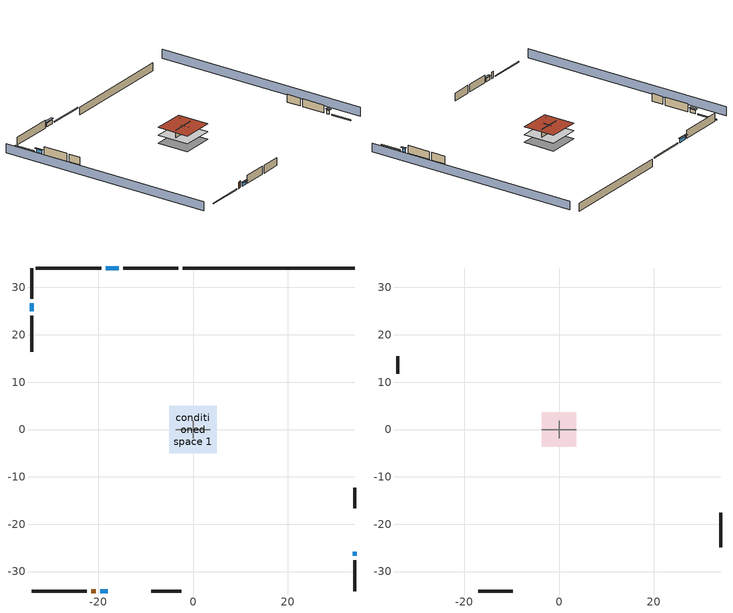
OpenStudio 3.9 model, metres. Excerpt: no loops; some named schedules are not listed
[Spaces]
conditioned space 1
 floor foundation (Slab2 construction): -5.03,-5.03 -5.03,5.03 5.03,5.03 5.03,-5.03 z-2.13
 floor adiabatic (AdiabaticFloorConstruction): -5.03,-5.03 -5.03,5.03 5.03,5.03 5.03,-5.03 z0.3
 wall outside (Wall3 construction): -19.36,34.1 -33.17,34.1 z0.3:2.74
 wall outside (Wall4 construction): 34.1,-16.63 34.1,-12.28 z0.3:2.74
 wall outside (Wall7 construction): -8.83,-34.1 -2.44,-34.1 z0.3:2.74
 wall outside (Wall8 construction): -34.1,24.07 -34.1,16.4 z0.3:2.74
 wall outside (RimJoist1 construction): -3.07,34.1 -14.77,34.1 z0.3:0.61
 wall outside (RimJoist2 construction): 34.1,-34.1 34.1,-27.61 z0.3:0.61
 wall outside (RimJoist3 construction): -34.1,-34.1 -22.4,-34.1 z0.3:0.61
 wall outside (RimJoist4 construction): -34.1,34.1 -34.1,27.61 z0.3:0.61
 wall outside (AdiabaticWallConstruction): -15.7,34.1 -18.44,34.1 z0.3:1.52; 34.1,-26.68 34.1,-25.8 z0.3:1.49; -19.63,-34.1 -18.01,-34.1 z0.3:1.37; -34.1,26.68 -34.1,25 z0.3:1.4
 wall outside (AdiabaticWallConstruction 1): -21.47,-34.1 -20.56,-34.1 z0.3:2.34
 wall to garage 1 (Wall5 construction): -3.66,0 3.66,0 z0.3:2.74
 wall to garage 1 (Wall6 construction): 0,-1.83 0,1.83 z0.3:2.74
 wall foundation (FoundationWall1 construction): 34.1,34.1 -2.14,34.1 z-2.13:0.3
 window (WindowConstruction): -15.7,34.1 -18.43,34.1 z0.3:1.52
 window (WindowConstruction 1): 34.1,-26.68 34.1,-25.8 z0.3:1.49
 window (WindowConstruction 2): -19.63,-34.1 -18.01,-34.1 z0.3:1.37
 window (WindowConstruction 3): -34.1,26.68 -34.1,25 z0.3:1.4
 door (Door): -21.47,-34.1 -20.56,-34.1 z0.3:2.34
 ceiling adiabatic (AdiabaticFloorConstruction): 5.03,-5.03 5.03,5.03 -5.03,5.03 -5.03,-5.03 z0.3
 roof outside (Roof2 construction): -5.03,5.03 -5.03,-5.03 5.03,-5.03 5.03,5.03 z2.74
garage 1
 floor foundation (Slab1 construction): -3.66,-3.66 -3.66,3.66 3.66,3.66 3.66,-3.66 z0
 wall outside (Wall1 construction): 34.1,-24.87 34.1,-17.56 z0.3:2.74
 wall outside (Wall2 construction): -17.08,-34.1 -9.76,-34.1 z0.3:2.74
 wall outside (Wall9 construction): -34.1,15.47 -34.1,11.81 z0.3:2.74
 roof outside (Roof1 construction): -3.66,3.66 -3.66,-3.66 3.66,-3.66 3.66,3.66 z2.74
shading: -38.68,34.1 -38.68,-34.1 / 38.68,-34.1 38.68,34.1 z0:2.74; -18.74,34.1 -15.39,34.1 -15.39,34.71 -18.74,34.71 z1.83; 34.1,-25.49 34.1,-26.99 34.71,-26.99 34.71,-25.49 z1.8; -17.7,-34.1 -19.93,-34.1 -19.93,-34.71 -17.7,-34.71 z1.68; -34.1,24.69 -34.1,26.99 -34.71,26.99 -34.71,24.69 z1.71
[Site]
Portland Intl Arpt_OR: Latitude {deg}=45.59; Longitude {deg}=-122.6; Time Zone {hr}=-8; Elevation {m}=33; Terrain=Suburbs; Keep Site Location Information=Yes
[Site:GroundTemperature:Shallow]
10.2558, 8.96328, 8.85977, 9.47314, 11.9355, 14.3863, 16.5111, 17.8571, 17.9714, 16.8767, 14.8061, 12.4304
[Site:WaterMainsTemperature]
Calculation Method=Schedule; Temperature Schedule=mains temperature schedule
[Building]
Building 1
[Material] Roughness=Rough
Name | Thickness {m} | Conductivity {W/m-K} | Density {kg/m3} | Specific Heat {J/kg-K} | Thermal Absorptance | Solar Absorptance | Visible Absorptance
asphalt or fiberglass shingles | 0.00635 | 0.162714 | 1121.4 | 1465.45 | 0.9 | 0.85 | 0.85
roof rigid ins | 0.00254769 | 0.029427 | 32.04 | 1214.23 | 0.9 | 0.7 | 0.7
osb sheathing 0.5 in. | 0.0127 | 0.115458 | 512.64 | 1214.23 | 0.9 | 0.6 | 0.6
roof rigid ins 1 | 0.103632 | 0.029427 | 32.04 | 1214.23 | 0.9 | 0.7 | 0.7
osb sheathing 0.75 in. | 0.01905 | 0.115458 | 512.64 | 1214.23 | 0.9 | 0.7 | 0.7
roof stud and cavity | 0.2032 | 0.161866 | 78.34581 | 1123.46 | 0.9 | 0.7 | 0.7
gypsum board | 0.0127 | 0.160291 | 801 | 837.4 | 0.9 | 0.6 | 0.6
wood siding | 0.0254 | 0.102417 | 544.68 | 1172.36 | 0.9 | 0.85 | 0.85
osb sheathing 0.5 in. 1 | 0.0127 | 0.115458 | 512.64 | 1214.23 | 0.9 | 0.7 | 0.7
wall stud and cavity | 0.1397 | 0.727959 | 139.0536 | 1170.24 | 0.9 | 0.6 | 0.6
wall stud and cavity 1 | 0.1397 | 0.550994 | 139.0536 | 1170.24 | 0.9 | 0.7 | 0.7
osb sheathing 0.5 in. 2; osb sheathing 0.5 in. 3 | 0.0127 | 0.115458 | 512.64 | 1214.23
wall stud and cavity 2 | 0.1397 | 0.335416 | 139.0536 | 1170.24 | 0.9 | 0.7 | 0.7
rim joist stud and cavity | 0.0508 | 0.178688 | 50.32683 | 1063.81 | 0.9 | 0.6 | 0.6
concrete 4.0 in. | 0.1016 | 1.803125 | 2242.8 | 837.4 | 0.9 | 0.7 | 0.7
concrete 8.0 in. | 0.2032 | 1.803125 | 2242.8 | 837.4 | 0.9 | 0.7 | 0.7
gypsum board 1 | 0.0127 | 0.160291 | 801 | 837.4 | 0.9 | 0.7 | 0.7
floor covering | 0.0127 | 0.0450781 | 54.468 | 1339.84 | 0.9 | 0.9 | 0.9
wood siding 1; wood siding 2 | 0.0254 | 0.102417 | 544.68 | 1172.36
wall rigid ins; floor rigid ins | 0.512978 | 0.029427 | 32.04 | 1214.23 | 0.9 | 0.7 | 0.7
wall stud and cavity 3 | 0.0889 | 0.380278 | 52.3479 | 1209.89 | 0.9 | 0.7 | 0.7
door material | 0.04445 | 0.0612267 | 512.64 | 1214.23 | 0.9 | 0.7 | 0.7
floor stud and cavity | 0.1397 | 1.75129 | 37.0049 | 1207.88 | 0.9 | 0.7 | 0.7
floor covering 1 | 0.0127 | 0.0433444 | 54.468 | 1339.84 | 0.9 | 0.6 | 0.6
wall stud and cavity 4 | 0.0889 | 0.391764 | 83.0341 | 1211.67 | 0.9 | 0.7 | 0.7
furniture material conditioned space 1; furniture material garage 1 | 0.1524 | 0.115458 | 640.8 | 1214.23 | 0.9 | 0.6 | 0.6
[Construction]
Roof1 construction: asphalt or fiberglass shingles, roof rigid ins, osb sheathing 0.5 in.
Roof2 construction: asphalt or fiberglass shingles, roof rigid ins 1, osb sheathing 0.75 in., roof stud and cavity, gypsum board
Wall1 construction; Wall2 construction; Wall9 construction: wood siding, osb sheathing 0.5 in. 1, wall stud and cavity
Wall3 construction; Wall4 construction; Wall7 construction; Wall8 construction: wood siding, osb sheathing 0.5 in. 1, wall stud and cavity 1, gypsum board
Wall5 construction: osb sheathing 0.5 in. 2, wall stud and cavity 2, gypsum board
Wall6 construction: osb sheathing 0.5 in. 3, wall stud and cavity 2, gypsum board
RimJoist1 construction; RimJoist2 construction; RimJoist3 construction; RimJoist4 construction: wood siding, rim joist stud and cavity
Slab1 construction: concrete 4.0 in.
FoundationWall1 construction: concrete 8.0 in., gypsum board 1
Slab2 construction: concrete 4.0 in., floor covering
WindowConstruction; WindowConstruction 1; WindowConstruction 2; WindowConstruction 3: WindowMaterial
AdiabaticWallConstruction: wood siding 1, wall rigid ins, wall stud and cavity 3, gypsum board
Door: door material
AdiabaticWallConstruction 1: wood siding 2, wall rigid ins, wall stud and cavity 3, gypsum board
AdiabaticFloorConstruction: floor stud and cavity, floor rigid ins, osb sheathing 0.75 in., floor covering 1
PartitionWallConstruction: gypsum board, wall stud and cavity 4, gypsum board
furniture construction conditioned space 1: furniture material conditioned space 1
furniture construction garage 1: furniture material garage 1
[WindowMaterial:SimpleGlazingSystem]
WindowMaterial: U-Factor {W/m2-K}=2.15764; Solar Heat Gain Coefficient=0.44
[ThermalZone] Multiplier=1; Use Ideal Air Loads=No
Name | Volume {m3} | Thermostat
conditioned space | 493.619 | conditioned space temperature setpoint
garage | 130.484
[Sizing:Zone]
garage: Zone Cooling Design Supply Air Temperature Input Method=SupplyAirTemperature; Zone Cooling Design Supply Air Temperature {C}=14; Zone Cooling Design Supply Air Temperature Difference {deltaC}=11.11; Zone Heating Design Supply Air Temperature Input Method=SupplyAirTemperature; Zone Heating Design Supply Air Temperature {C}=40; Zone Heating Design Supply Air Temperature Difference {deltaC}=11.11; Zone Cooling Design Supply Air Humidity Ratio {kg-H2O/kg-air}=0.0085; Zone Heating Design Supply Air Humidity Ratio {kg-H2O/kg-air}=0.008; Cooling Design Air Flow Method=DesignDay; Heating Design Air Flow Method=DesignDay; Account for Dedicated Outdoor Air System=No; Dedicated Outdoor Air System Control Strategy=NeutralSupplyAir; Dedicated Outdoor Air Low Setpoint Temperature for Design {C}=autosize; Dedicated Outdoor Air High Setpoint Temperature for Design {C}=autosize; Zone Load Sizing Method=Sensible Load Only No Latent Load; Zone Latent Cooling Design Supply Air Humidity Ratio Input Method=HumidityRatioDifference; Zone Cooling Design Supply Air Humidity Ratio Difference {kgWater/kgDryAir}=0.005; Zone Latent Heating Design Supply Air Humidity Ratio Input Method=HumidityRatioDifference; Zone Humidification Design Supply Air Humidity Ratio Difference {kgWater/kgDryAir}=0.005; Sizing Option=Coincident
[Space]
Name | Thermal Zone | Volume {m3}
conditioned space 1 | conditioned space | 493.619
garage 1 | garage | 130.484
[ThermostatSetpoint:DualSetpoint]
conditioned space temperature setpoint: Heating Setpoint Temperature Schedule=heating setpoint; Cooling Setpoint Temperature Schedule=cooling setpoint; Temperature Difference Between Cutout And Setpoint {deltaC}=0
[Foundation:Kiva] Wall Depth Below Slab {m}=0.2032
Name | Initial Indoor Air Temperature {C} | Wall Height Above Grade {m}
Foundation Kiva 1 | 13.4258 | 0.1016
Foundation Kiva 2 | 20 | 0.3048
[Foundation:Kiva:Settings]
Soil Conductivity {W/m-K}=1.3848; Soil Density {kg/m3}=1842.3; Soil Specific Heat {J/kg-K}=418.7; Ground Solar Absorptivity=0.9; Ground Thermal Absorptivity=0.9; Ground Surface Roughness {m}=0.03; Far-Field Width {m}=40; Deep-Ground Boundary Condition=ZeroFlux; Deep-Ground Depth {m}=40; Minimum Cell Dimension {m}=0.2; Maximum Cell Growth Coefficient=3; Simulation Timestep=Timestep
[SurfaceProperty:ExposedFoundationPerimeter] Exposed Perimeter Calculation Method=TotalExposedPerimeter
Name | Total Exposed Perimeter {m}
Slab1 | 18.288
Slab2 | 36.24072
[SurfaceProperty:IncidentSolarMultiplier] Incident Solar Multiplier=1; Incident Solar Multiplier Schedule=trans schedule winter=0.85 summer=0.7
Window1; Window2; Window3; Window4
[InternalMass:Definition] Design Level Calculation Method=SurfaceArea
Name | Construction | Surface Area {m2}
partition wall mass | PartitionWallConstruction | 202.436
furniture mass conditioned space 1 | furniture construction conditioned space 1 | 80.97429
furniture mass garage 1 | furniture construction garage 1 | 5.35122
[InternalMass] Multiplier=1
Name | Internal Mass Definition | Space or SpaceType
partition wall mass | partition wall mass | conditioned space 1
furniture mass conditioned space 1 | furniture mass conditioned space 1 | conditioned space 1
furniture mass garage 1 | furniture mass garage 1 | garage 1
[Fan:SystemModel]
central ac and furnace supply fan: Availability Schedule=Always On Discrete; Design Maximum Air Flow Rate {m3/s}=0.403515; Speed Control Method=Discrete; Electric Power Minimum Flow Rate Fraction=0.2; Design Pressure Rise {Pa}=500; Motor Efficiency=1; Motor In Air Stream Fraction=1; Design Electric Power Consumption {W}=autosize; Design Power Sizing Method=PowerPerFlow; Electric Power Per Unit Flow Rate {W/(m3/s)}=794.58; Electric Power Per Unit Flow Rate Per Unit Pressure {W-s/m3-Pa}=1.66667; Fan Total Efficiency=0.7; Motor Loss Radiative Fraction=0; Speed Flow Fraction 1=0.87135; Speed Electric Power Fraction 1=0.66156; Speed Flow Fraction 2=1; Speed Electric Power Fraction 2=1
[EnergyManagementSystem:Sensor]
Name | Output Variable or Output Meter Index Key | Output Variable or Output Meter
central_ac_and_furnace_supply_fan_s; central_ac_and_furnace_supply_fan_s_1 | central ac and furnace supply fan | Fan Electricity Energy
water_heater_T_set | water heater setpoint | Schedule Value
out_pb_s |  | Site Outdoor Air Barometric Pressure
out_wt_s |  | Site Outdoor Air Humidity Ratio
site_vw_s |  | Site Wind Speed
cool_season | cooling season schedule | Schedule Value
central_ac_and_furnace_airloop_Fan_RTF_s | central ac and furnace supply fan | Fan Runtime Fraction Speed 1
central_ac_and_furnace_airloop_Fan_RTF_s_1 | central ac and furnace supply fan | Fan Runtime Fraction Speed 2
natural_vent_s | natural vent schedule | Schedule Value
htg_sp_s | heating setpoint | Schedule Value
clg_sp_s | cooling setpoint | Schedule Value
mech_vent_range_fan_0_sch_s | mech vent range fan 0 schedule | Schedule Value
mech_vent_bath_fan_0_sch_s | mech vent bath fan 0 schedule | Schedule Value
clothes_dryer_exhaust_0_sch_s | clothes_dryer | Schedule Value
htg_load_cond |  | Heating:EnergyTransfer:Zone:CONDITIONED SPACE
clg_load_cond |  | Cooling:EnergyTransfer:Zone:CONDITIONED SPACE
s_conv | FoundationWall1 | Surface Inside Face Convection Heat Gain Energy
s_ig | FoundationWall1 | Surface Inside Face Internal Gains Radiation Heat Gain Energy
s_sol | FoundationWall1 | Surface Inside Face Solar Radiation Heat Gain Energy
s_lgt | FoundationWall1 | Surface Inside Face Lights Radiation Heat Gain Energy
s_surf | FoundationWall1 | Surface Inside Face Net Surface Thermal Radiation Heat Gain Energy
s_conv_1 | inferred conditioned ceiling | Surface Inside Face Convection Heat Gain Energy
s_ig_1 | inferred conditioned ceiling | Surface Inside Face Internal Gains Radiation Heat Gain Energy
s_sol_1 | inferred conditioned ceiling | Surface Inside Face Solar Radiation Heat Gain Energy
s_lgt_1 | inferred conditioned ceiling | Surface Inside Face Lights Radiation Heat Gain Energy
s_surf_1 | inferred conditioned ceiling | Surface Inside Face Net Surface Thermal Radiation Heat Gain Energy
s_conv_2 | inferred conditioned floor | Surface Inside Face Convection Heat Gain Energy
s_ig_2 | inferred conditioned floor | Surface Inside Face Internal Gains Radiation Heat Gain Energy
s_sol_2 | inferred conditioned floor | Surface Inside Face Solar Radiation Heat Gain Energy
s_lgt_2 | inferred conditioned floor | Surface Inside Face Lights Radiation Heat Gain Energy
s_surf_2 | inferred conditioned floor | Surface Inside Face Net Surface Thermal Radiation Heat Gain Energy
s_conv_3 | RimJoist1 | Surface Inside Face Convection Heat Gain Energy
s_ig_3 | RimJoist1 | Surface Inside Face Internal Gains Radiation Heat Gain Energy
s_sol_3 | RimJoist1 | Surface Inside Face Solar Radiation Heat Gain Energy
s_lgt_3 | RimJoist1 | Surface Inside Face Lights Radiation Heat Gain Energy
s_surf_3 | RimJoist1 | Surface Inside Face Net Surface Thermal Radiation Heat Gain Energy
s_conv_4 | RimJoist2 | Surface Inside Face Convection Heat Gain Energy
s_ig_4 | RimJoist2 | Surface Inside Face Internal Gains Radiation Heat Gain Energy
s_sol_4 | RimJoist2 | Surface Inside Face Solar Radiation Heat Gain Energy
s_lgt_4 | RimJoist2 | Surface Inside Face Lights Radiation Heat Gain Energy
s_surf_4 | RimJoist2 | Surface Inside Face Net Surface Thermal Radiation Heat Gain Energy
s_conv_5 | RimJoist3 | Surface Inside Face Convection Heat Gain Energy
s_ig_5 | RimJoist3 | Surface Inside Face Internal Gains Radiation Heat Gain Energy
s_sol_5 | RimJoist3 | Surface Inside Face Solar Radiation Heat Gain Energy
s_lgt_5 | RimJoist3 | Surface Inside Face Lights Radiation Heat Gain Energy
s_surf_5 | RimJoist3 | Surface Inside Face Net Surface Thermal Radiation Heat Gain Energy
s_conv_6 | RimJoist4 | Surface Inside Face Convection Heat Gain Energy
s_ig_6 | RimJoist4 | Surface Inside Face Internal Gains Radiation Heat Gain Energy
s_sol_6 | RimJoist4 | Surface Inside Face Solar Radiation Heat Gain Energy
s_lgt_6 | RimJoist4 | Surface Inside Face Lights Radiation Heat Gain Energy
s_surf_6 | RimJoist4 | Surface Inside Face Net Surface Thermal Radiation Heat Gain Energy
s_conv_7 | Roof2 | Surface Inside Face Convection Heat Gain Energy
s_ig_7 | Roof2 | Surface Inside Face Internal Gains Radiation Heat Gain Energy
s_sol_7 | Roof2 | Surface Inside Face Solar Radiation Heat Gain Energy
s_lgt_7 | Roof2 | Surface Inside Face Lights Radiation Heat Gain Energy
s_surf_7 | Roof2 | Surface Inside Face Net Surface Thermal Radiation Heat Gain Energy
s_conv_8 | Slab2 | Surface Inside Face Convection Heat Gain Energy
s_ig_8 | Slab2 | Surface Inside Face Internal Gains Radiation Heat Gain Energy
s_sol_8 | Slab2 | Surface Inside Face Solar Radiation Heat Gain Energy
s_lgt_8 | Slab2 | Surface Inside Face Lights Radiation Heat Gain Energy
s_surf_8 | Slab2 | Surface Inside Face Net Surface Thermal Radiation Heat Gain Energy
ss_sol | Door1 | Surface Inside Face Solar Radiation Heat Gain Energy
ss_lgt | Door1 | Surface Inside Face Lights Radiation Heat Gain Energy
ss_conv | Door1 | Surface Inside Face Convection Heat Gain Energy
ss_ig | Door1 | Surface Inside Face Internal Gains Radiation Heat Gain Energy
ss_surf | Door1 | Surface Inside Face Net Surface Thermal Radiation Heat Gain Energy
ss_conv_1 | Window1 | Surface Inside Face Convection Heat Gain Energy
ss_ig_1 | Window1 | Surface Inside Face Internal Gains Radiation Heat Gain Energy
ss_surf_1 | Window1 | Surface Inside Face Net Surface Thermal Radiation Heat Gain Energy
ss_trans_in | Window1 | Surface Window Transmitted Solar Radiation Rate
ss_back_out | Window1 | Surface Window Shortwave from Zone Back Out Window Heat Transfer Rate
ss_trans_out | Window1 | Surface Inside Face Initial Transmitted Diffuse Transmitted Out Window Solar Radiation Rate
ss_conv_2 | Window2 | Surface Inside Face Convection Heat Gain Energy
ss_ig_2 | Window2 | Surface Inside Face Internal Gains Radiation Heat Gain Energy
ss_surf_2 | Window2 | Surface Inside Face Net Surface Thermal Radiation Heat Gain Energy
ss_trans_in_1 | Window2 | Surface Window Transmitted Solar Radiation Rate
ss_back_out_1 | Window2 | Surface Window Shortwave from Zone Back Out Window Heat Transfer Rate
ss_trans_out_1 | Window2 | Surface Inside Face Initial Transmitted Diffuse Transmitted Out Window Solar Radiation Rate
ss_conv_3 | Window3 | Surface Inside Face Convection Heat Gain Energy
ss_ig_3 | Window3 | Surface Inside Face Internal Gains Radiation Heat Gain Energy
ss_surf_3 | Window3 | Surface Inside Face Net Surface Thermal Radiation Heat Gain Energy
ss_trans_in_2 | Window3 | Surface Window Transmitted Solar Radiation Rate
ss_back_out_2 | Window3 | Surface Window Shortwave from Zone Back Out Window Heat Transfer Rate
ss_trans_out_2 | Window3 | Surface Inside Face Initial Transmitted Diffuse Transmitted Out Window Solar Radiation Rate
ss_conv_4 | Window4 | Surface Inside Face Convection Heat Gain Energy
ss_ig_4 | Window4 | Surface Inside Face Internal Gains Radiation Heat Gain Energy
ss_surf_4 | Window4 | Surface Inside Face Net Surface Thermal Radiation Heat Gain Energy
ss_trans_in_3 | Window4 | Surface Window Transmitted Solar Radiation Rate
ss_back_out_3 | Window4 | Surface Window Shortwave from Zone Back Out Window Heat Transfer Rate
ss_trans_out_3 | Window4 | Surface Inside Face Initial Transmitted Diffuse Transmitted Out Window Solar Radiation Rate
s_conv_9 | Wall3 | Surface Inside Face Convection Heat Gain Energy
s_ig_9 | Wall3 | Surface Inside Face Internal Gains Radiation Heat Gain Energy
s_sol_9 | Wall3 | Surface Inside Face Solar Radiation Heat Gain Energy
s_lgt_9 | Wall3 | Surface Inside Face Lights Radiation Heat Gain Energy
s_surf_9 | Wall3 | Surface Inside Face Net Surface Thermal Radiation Heat Gain Energy
s_conv_10 | Wall4 | Surface Inside Face Convection Heat Gain Energy
s_ig_10 | Wall4 | Surface Inside Face Internal Gains Radiation Heat Gain Energy
s_sol_10 | Wall4 | Surface Inside Face Solar Radiation Heat Gain Energy
s_lgt_10 | Wall4 | Surface Inside Face Lights Radiation Heat Gain Energy
s_surf_10 | Wall4 | Surface Inside Face Net Surface Thermal Radiation Heat Gain Energy
s_conv_11 | Wall5 | Surface Inside Face Convection Heat Gain Energy
s_ig_11 | Wall5 | Surface Inside Face Internal Gains Radiation Heat Gain Energy
s_sol_11 | Wall5 | Surface Inside Face Solar Radiation Heat Gain Energy
s_lgt_11 | Wall5 | Surface Inside Face Lights Radiation Heat Gain Energy
s_surf_11 | Wall5 | Surface Inside Face Net Surface Thermal Radiation Heat Gain Energy
s_conv_12 | Wall6 | Surface Inside Face Convection Heat Gain Energy
s_ig_12 | Wall6 | Surface Inside Face Internal Gains Radiation Heat Gain Energy
s_sol_12 | Wall6 | Surface Inside Face Solar Radiation Heat Gain Energy
s_lgt_12 | Wall6 | Surface Inside Face Lights Radiation Heat Gain Energy
s_surf_12 | Wall6 | Surface Inside Face Net Surface Thermal Radiation Heat Gain Energy
s_conv_13 | Wall7 | Surface Inside Face Convection Heat Gain Energy
s_ig_13 | Wall7 | Surface Inside Face Internal Gains Radiation Heat Gain Energy
s_sol_13 | Wall7 | Surface Inside Face Solar Radiation Heat Gain Energy
s_lgt_13 | Wall7 | Surface Inside Face Lights Radiation Heat Gain Energy
s_surf_13 | Wall7 | Surface Inside Face Net Surface Thermal Radiation Heat Gain Energy
s_conv_14 | Wall8 | Surface Inside Face Convection Heat Gain Energy
s_ig_14 | Wall8 | Surface Inside Face Internal Gains Radiation Heat Gain Energy
s_sol_14 | Wall8 | Surface Inside Face Solar Radiation Heat Gain Energy
s_lgt_14 | Wall8 | Surface Inside Face Lights Radiation Heat Gain Energy
s_surf_14 | Wall8 | Surface Inside Face Net Surface Thermal Radiation Heat Gain Energy
im_conv | furniture mass conditioned space 1 | Surface Inside Face Convection Heat Gain Energy
im_ig | furniture mass conditioned space 1 | Surface Inside Face Internal Gains Radiation Heat Gain Energy
im_sol | furniture mass conditioned space 1 | Surface Inside Face Solar Radiation Heat Gain Energy
im_lgt | furniture mass conditioned space 1 | Surface Inside Face Lights Radiation Heat Gain Energy
im_surf | furniture mass conditioned space 1 | Surface Inside Face Net Surface Thermal Radiation Heat Gain Energy
[ElectricEquipment:Definition] Design Level Calculation Method=EquipmentLevel
Name | Design Level {W} | Fraction Latent | Fraction Radiant | Fraction Lost
ceiling fan | 17.7841 | 0 | 0.558 | 0
clothes washer | 235.456 | 0.03 | 0.162 | 0.7
clothes dryer | 1546.57 | 0.015 | 0.081 | 0.85
dishwasher | 275.567 | 0.3 | 0.18 | 0.4
fridge | 41.5354 | 0 | 0.6 | 0
freezer | 194.914 | 0 | 0.6 | 0
cooking range | 1195.71 | 0.08 | 0.432 | 0.2
misc tv | 330.693 | 0 | 0.6 | 0
misc plug loads | 239.569 | 0.021 | 0.558 | 0.049
whole house fan; mech vent house fan | 0 | 0 | 0 | 1
mech vent house fan cfis | 0 | 0 | 0 | 0
mech vent range fan 0; mech vent bath fan 0 | 30 | 0 | 0 | 1
[ElectricEquipment]
Name | Electric Equipment Definition | Space or SpaceType | Schedule
ceiling fan | ceiling fan | conditioned space 1 | ceiling_fan
clothes washer | clothes washer | conditioned space 1 | clothes_washer
clothes dryer | clothes dryer | conditioned space 1 | clothes_dryer
dishwasher | dishwasher | conditioned space 1 | dishwasher
fridge | fridge | conditioned space 1 | fridge schedule
freezer | freezer | garage 1 | freezer schedule
cooking range | cooking range | conditioned space 1 | cooking_range
misc tv | misc tv | conditioned space 1 | plug_loads_tv
misc plug loads | misc plug loads | conditioned space 1 | plug_loads_other
whole house fan | whole house fan | conditioned space 1 | Always On Discrete
mech vent house fan | mech vent house fan | conditioned space 1 | mech vent house fan schedule
mech vent house fan cfis | mech vent house fan cfis | conditioned space 1 | mech vent house fan cfis schedule
mech vent range fan 0 | mech vent range fan 0 | conditioned space 1 | mech vent range fan 0 schedule
mech vent bath fan 0 | mech vent bath fan 0 | conditioned space 1 | mech vent bath fan 0 schedule
[OtherEquipment:Definition] Design Level Calculation Method=EquipmentLevel
Name | Design Level {W} | Fraction Latent | Fraction Radiant | Fraction Lost
water heater sens; mech vent house fan sensible load | 0 | 0 | 0 | 0
water heater lat; mech vent house fan latent load | 0 | 1 | 0 | 0
water heater energy adjustment1 | 0.01 | 0 | 0 | 1
clothes dryer 2 | 0 | 0.015 | 0.081 | 0.85
cooking range 2 | 0 | 0.08 | 0.432 | 0.2
general water use sensible | -98.09 | 0 | 0.6 | 0
general water use latent | 99.529 | 1 | 0 | 0
[OtherEquipment] Space or SpaceType=conditioned space 1
Name | Other Equipment Definition | Schedule | Fuel Type
water heater sens | water heater sens | Always On Discrete
water heater lat | water heater lat | Always On Discrete
water heater energy adjustment1 | water heater energy adjustment1 | Always On Discrete | Electricity
clothes dryer 1 | clothes dryer 2 | clothes_dryer | Electricity
cooking range 1 | cooking range 2 | cooking_range | Electricity
general water use sensible | general water use sensible | general water use schedule
general water use latent | general water use latent | general water use schedule
mech vent house fan sensible load | mech vent house fan sensible load | Always On Discrete
mech vent house fan latent load | mech vent house fan latent load | Always On Discrete
[WaterUse:Equipment:Definition]
Name | Peak Flow Rate {m3/s}
clothes washer | 1.87857e-06
dishwasher | 4.14905e-06
[Lights:Definition] Design Level Calculation Method=LightingLevel; Fraction Radiant=0.6; Fraction Visible=0.2; Return Air Fraction=0
Name | Lighting Level {W}
interior lighting | 308.108
garage lighting | 8.91077
[Lights] Fraction Replaceable=1
Name | Lights Definition | Space or SpaceType | Schedule
interior lighting | interior lighting | conditioned space 1 | lighting_interior
garage lighting | garage lighting | garage 1 | lighting_garage
[Exterior:Lights:Definition]
exterior lighting: Design Level {W}=8.01452
[Exterior:Lights]
exterior lighting: Exterior Lights Definition=exterior lighting; Schedule=exterior lighting schedule
[People:Definition]
occupants: Number of People Calculation Method=People; Number of People {people}=5; Fraction Radiant=0.314171; Sensible Heat Fraction=0.56303; Carbon Dioxide Generation Rate {m3/s-W}=0; Enable ASHRAE 55 Comfort Warnings=No; Mean Radiant Temperature Calculation Type=EnclosureAveraged
[People]
occupants: People Definition=occupants; Space or SpaceType=conditioned space 1; Number of People Schedule=occupants; Activity Level Schedule=occupants activity schedule; Multiplier=1
[SpaceInfiltration:DesignFlowRate] Space or SpaceType=conditioned space 1; Schedule=Always On Discrete; Design Flow Rate Calculation Method=Flow/Space; Design Flow Rate {m3/s}=0
natural vent flow; whole house fan flow; infil flow
[SpaceInfiltration:EffectiveLeakageArea]
infil garage 1: Space or SpaceType=garage 1; Schedule=Always On Discrete; Effective Air Leakage Area {cm2}=679.592; Stack Coefficient=0.000129147; Wind Coefficient=4.64657e-05
